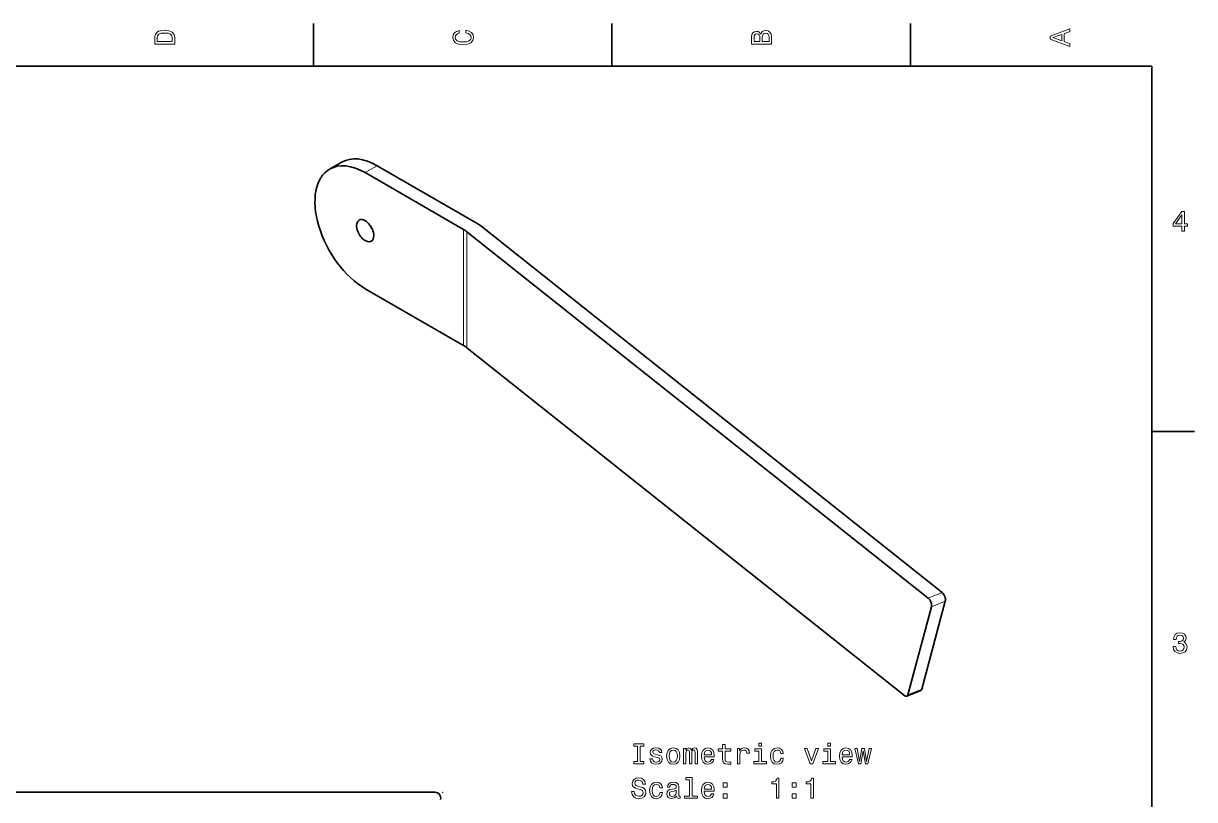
# Model space of a CAD drawing. Extents: x 0 to 420, y 0 to 297.
# Drawn here: x 211.5 to 417.5, y 158 to 294.5 of the extents above; entities that cross this region are included whole.
import ezdxf

# ---------------------------------------------------------------- set-up
doc = ezdxf.new("R2010")
doc.units = 0

msp = doc.modelspace()

# ---------------------------------------------------------------- linework, layer by layer
at = {"color": 7, "lineweight": 35, "ltscale": 0.1875}
for p, q in [((262.5, 287), (262.5, 294.5)), ((315, 287), (315, 294.5)), ((367.5, 287), (367.5, 294.5)), ((410, 222.699997), (417.5, 222.699997))]:
    msp.add_line(p, q, dxfattribs=at)
at = {"color": 7, "lineweight": 35}
for p, q in [((410, 287), (10, 287)), ((410, 10), (410, 287)), ((289.488251, 257.85965), (370.651367, 193.362991)), ((291.915283, 258.877716), (373.07843, 194.381073)), ((366.518188, 176.235046), (289.488251, 237.44722)), ((283.881348, 159.246841), (145.798386, 159.246841))]:
    msp.add_line(p, q, dxfattribs=at)
at = {"color": 7, "lineweight": 35, "ltscale": 0.061237}
msp.add_line((267.470398, 270.092133), (265.34906, 268.867401), dxfattribs=at)
at = {"color": 7, "lineweight": 13, "ltscale": 0.061237}
msp.add_line((273.720398, 269.473022), (271.59906, 268.248291), dxfattribs=at)
at = {"color": 7, "lineweight": 35, "ltscale": 0.498765}
for p, q in [((288.87677, 258.27298), (271.59906, 268.248291)), ((271.59906, 247.835861), (288.87677, 237.860565))]:
    msp.add_line(p, q, dxfattribs=at)
at = {"color": 7, "lineweight": 35, "ltscale": 0.498764}
msp.add_line((290.998108, 259.497742), (273.720398, 269.473022), dxfattribs=at)
at = {"color": 7, "lineweight": 13}
for p, q in [((288.87677, 258.27298), (288.87677, 237.860565)), ((289.488251, 257.85965), (289.488251, 237.44722))]:
    msp.add_line(p, q, dxfattribs=at)
at = {"color": 7, "lineweight": 13, "ltscale": 0.065799}
for p, q in [((370.651367, 193.362991), (373.07843, 194.381073)), ((373.640533, 192.879181), (371.21347, 191.861099))]:
    msp.add_line(p, q, dxfattribs=at)
at = {"color": 7, "lineweight": 35, "ltscale": 0.400919}
for p, q in [((371.21347, 191.861099), (367.080292, 176.366135)), ((373.640533, 192.879181), (369.507324, 177.384216))]:
    msp.add_line(p, q, dxfattribs=at)
at = {"color": 7, "lineweight": 13, "ltscale": 0.065798}
msp.add_line((369.507324, 177.384216), (367.080292, 176.366135), dxfattribs=at)
at = {"color": 7, "lineweight": 35, "ltscale": 0.065798}
msp.add_line((369.332062, 177.147461), (366.905029, 176.129379), dxfattribs=at)
at = {"color": 7, "lineweight": 13}
for points in [[(234.583206, 291.994965), (234.583206, 290.829987), (238.083206, 290.829987), (238.083206, 291.994965), (237.97226, 292.544678), (237.634354, 292.953186), (237.084641, 293.205353), (236.333206, 293.296112), (235.566635, 293.215424), (235.264038, 293.114563), (235.021973, 292.973358), (234.694153, 292.56485), (234.613464, 292.297546)], [(235.001801, 291.959656), (235.077438, 292.342957), (235.309433, 292.605194), (235.722977, 292.761536), (236.333206, 292.811951), (236.923264, 292.7565), (237.336807, 292.600159), (237.583923, 292.332855), (237.664612, 291.959656), (237.664612, 291.299011), (235.001801, 291.299011)], [(289.282074, 292.817017), (289.705688, 292.716156), (290.008301, 292.549713), (290.194885, 292.317719), (290.255402, 292.04541), (290.164642, 291.71759), (289.892303, 291.460388), (289.448486, 291.28891), (288.833221, 291.233429), (288.222992, 291.28891), (287.774139, 291.455353), (287.501801, 291.712555), (287.405975, 292.04541), (287.456421, 292.287476), (287.597626, 292.494232), (287.824585, 292.65564), (288.137268, 292.766571), (288.137268, 293.245697), (287.658142, 293.094391), (287.295044, 292.832153), (287.068085, 292.47406), (286.987396, 292.04541), (287.113495, 291.510803), (287.466492, 291.102325), (288.046478, 290.840057), (288.833221, 290.749298), (289.619965, 290.840057), (290.199951, 291.102325), (290.558014, 291.510803), (290.679047, 292.04541), (290.583221, 292.514404), (290.315918, 292.89267), (289.877167, 293.159943), (289.282074, 293.301147)], [(341.192017, 292.630402), (340.899506, 292.983429), (340.70282, 293.074219), (340.460754, 293.104462), (340.082489, 293.03891), (339.810181, 292.842224), (339.643738, 292.524506), (339.583221, 292.080688), (339.583221, 290.835022), (343.083221, 290.835022), (343.083221, 292.151306), (343.012604, 292.620331), (342.805847, 292.968292), (342.478027, 293.18515), (342.034241, 293.260803), (341.736694, 293.215424), (341.489563, 293.094391), (341.308014, 292.897705)], [(341.035675, 291.984863), (341.035675, 291.299011), (340.001801, 291.299011), (340.001801, 292.025208), (340.032074, 292.297546), (340.122833, 292.489197), (340.279175, 292.605194), (340.511169, 292.645538), (340.743164, 292.600159), (340.904541, 292.479126), (341.005402, 292.272339)], [(342.664642, 292.095825), (342.664642, 291.299011), (341.45929, 291.299011), (341.45929, 292.050446), (341.494598, 292.368164), (341.600525, 292.595093), (341.782074, 292.731262), (342.044312, 292.776672), (342.321686, 292.731262), (342.513336, 292.605194), (342.629333, 292.393372)], [(395.583221, 290.466858), (395.583221, 290.930847), (394.554413, 291.299011), (394.554413, 292.695984), (395.583221, 293.064117), (395.583221, 293.538177), (392.078186, 292.257202), (392.078186, 291.742798)], [(394.125732, 291.460388), (392.582489, 292), (394.125732, 292.539642)], [(415.277374, 257.966766), (415.731262, 257.966766), (415.731262, 258.834198), (416.23056, 258.834198), (416.23056, 259.237671), (415.731262, 259.237671), (415.731262, 261.391113), (415.272339, 261.391113), (413.739197, 259.278015), (413.739197, 258.834198), (415.277374, 258.834198)], [(414.162842, 259.237671), (415.277374, 260.806091), (415.277374, 259.237671)], [(413.729126, 184.866226), (413.729126, 184.830917), (413.809814, 184.346771), (414.046844, 183.983658), (414.420044, 183.751663), (414.914276, 183.665939), (415.438782, 183.751663), (415.832153, 183.973572), (416.08429, 184.326599), (416.175079, 184.780487), (416.134735, 185.078033), (416.023773, 185.320114), (415.842224, 185.506714), (415.600159, 185.642883), (415.927948, 185.915222), (416.043945, 186.348938), (415.968292, 186.74231), (415.751434, 187.039856), (415.398407, 187.226456), (414.914276, 187.292023), (414.460388, 187.211319), (414.112396, 186.989426), (413.885468, 186.636398), (413.809814, 186.167374), (413.809814, 186.13208), (414.258636, 186.13208), (414.299011, 186.454834), (414.430115, 186.686829), (414.641937, 186.828033), (414.939484, 186.878479), (415.201721, 186.83812), (415.393372, 186.732224), (415.509369, 186.560745), (415.554749, 186.328766), (415.509369, 186.081635), (415.388336, 185.915222), (415.176514, 185.814346), (414.889069, 185.784088), (414.692383, 185.789139), (414.692383, 185.390717), (414.939484, 185.400803), (415.257202, 185.355423), (415.494232, 185.234375), (415.635468, 185.037689), (415.685883, 184.780487), (415.630402, 184.487976), (415.484161, 184.271118), (415.252167, 184.134949), (414.944519, 184.089569), (414.626801, 184.139999), (414.394806, 184.29129), (414.248566, 184.533371), (414.193085, 184.866226)], [(319.499237, 164.677872), (318.853729, 164.677872), (318.853729, 164.254242), (320.608765, 164.254242), (320.608765, 164.677872), (319.963226, 164.677872), (319.963226, 167.330612), (320.608765, 167.330612), (320.608765, 167.754242), (318.853729, 167.754242), (318.853729, 167.330612), (319.499237, 167.330612)], [(323.049683, 165.832779), (322.621002, 165.93364), (322.303284, 166.049637), (322.197388, 166.286667), (322.227631, 166.453094), (322.333557, 166.574127), (322.505005, 166.64978), (322.752136, 166.680038), (322.989166, 166.64978), (323.175751, 166.55899), (323.296814, 166.422836), (323.347229, 166.241272), (323.780945, 166.241272), (323.780945, 166.251358), (323.705292, 166.579163), (323.498535, 166.83638), (323.175751, 166.997757), (322.752136, 167.058273), (322.323456, 166.997757), (322.010773, 166.831329), (321.814087, 166.584213), (321.753571, 166.27153), (321.79895, 165.968933), (321.940186, 165.757126), (322.17215, 165.60582), (322.510071, 165.499924), (323.004303, 165.378876), (323.306885, 165.252808), (323.387573, 165.151932), (323.417847, 165.000641), (323.372437, 164.814041), (323.251404, 164.672836), (323.054718, 164.582047), (322.79248, 164.551788), (322.515106, 164.582047), (322.313385, 164.687958), (322.177216, 164.859436), (322.121735, 165.096466), (321.693054, 165.096466), (321.763672, 164.693008), (321.970428, 164.400497), (322.298248, 164.223984), (322.752136, 164.158417), (323.226196, 164.223984), (323.574188, 164.400497), (323.78598, 164.682922), (323.861633, 165.051071), (323.806152, 165.36879), (323.649841, 165.585648), (323.392609, 165.726868)], [(324.628204, 165.60582), (324.708893, 164.990555), (324.940887, 164.536667), (325.309052, 164.254242), (325.803284, 164.158417), (326.29248, 164.254242), (326.660645, 164.531616), (326.892609, 164.985504), (326.978363, 165.60582), (326.892609, 166.2211), (326.660645, 166.680038), (326.29248, 166.957413), (325.803284, 167.058273), (325.309052, 166.957413), (324.940887, 166.674988), (324.708893, 166.2211)], [(327.618835, 164.254242), (328.027344, 164.254242), (328.027344, 166.064758), (328.052551, 166.337097), (328.128204, 166.533783), (328.244202, 166.64978), (328.395508, 166.69516), (328.516541, 166.654816), (328.597229, 166.553955), (328.637573, 166.382477), (328.65271, 166.155533), (328.65271, 164.254242), (329.03598, 164.254242), (329.03598, 166.064758), (329.061218, 166.332047), (329.136871, 166.528732), (329.257904, 166.64978), (329.40918, 166.69516), (329.530243, 166.654816), (329.610931, 166.553955), (329.661346, 166.155533), (329.661346, 164.254242), (330.069855, 164.254242), (330.069855, 166.125275), (330.044647, 166.513611), (329.963959, 166.811157), (329.802551, 166.992722), (329.540314, 167.058273), (329.232666, 166.957413), (328.995636, 166.664902), (328.809052, 166.952362), (328.496368, 167.058273), (328.208893, 166.957413), (328.012207, 166.674988), (328.012207, 166.962448), (327.618835, 166.962448)], [(331.219696, 165.479752), (332.994934, 165.479752), (332.999969, 165.686523), (332.919281, 166.266495), (332.697388, 166.700211), (332.34436, 166.962448), (331.875336, 167.058273), (331.416382, 166.957413), (331.063385, 166.674988), (330.836426, 166.216064), (330.755737, 165.61087), (330.83139, 164.990555), (331.058319, 164.536667), (331.406311, 164.254242), (331.860199, 164.158417), (332.253571, 164.223984), (332.576324, 164.395447), (332.813385, 164.667786), (332.949524, 165.030899), (332.510773, 165.030899), (332.420013, 164.829163), (332.288879, 164.677872), (331.91568, 164.556839), (331.628204, 164.612305), (331.411346, 164.788818), (331.270142, 165.076294), (331.219696, 165.464615)], [(334.462494, 166.493439), (334.462494, 165.13681), (334.492767, 164.698044), (334.633972, 164.395447), (334.916382, 164.218933), (335.395508, 164.158417), (335.919983, 164.18364), (335.919983, 164.566925), (335.536713, 164.536667), (335.188721, 164.577011), (335.002136, 164.703094), (334.921448, 164.914902), (334.906311, 165.212448), (334.906311, 166.493439), (335.919983, 166.493439), (335.919983, 166.871674), (334.906311, 166.871674), (334.906311, 167.663467), (334.462494, 167.663467), (334.462494, 166.871674), (333.695923, 166.871674), (333.695923, 166.493439)], [(337.069855, 164.254242), (337.513672, 164.254242), (337.513672, 165.802505), (337.559052, 166.175705), (337.695221, 166.443008), (337.917114, 166.604385), (338.214661, 166.659866), (338.436584, 166.624557), (338.602997, 166.523697), (338.703857, 166.352219), (338.739166, 166.120239), (339.188019, 166.120239), (339.127502, 166.528732), (338.96106, 166.821243), (338.683685, 166.997757), (338.30545, 167.058273), (338.048248, 167.017929), (337.826355, 166.917068), (337.629639, 166.74559), (337.473328, 166.513611), (337.473328, 166.962448), (337.069855, 166.962448)], [(341.311218, 167.875275), (340.842194, 167.875275), (340.842194, 167.370956), (341.311218, 167.370956)], [(344.700256, 166.064758), (345.139008, 166.064758), (345.048248, 166.468216), (344.83139, 166.78595), (344.4935, 166.982635), (344.054718, 167.058273), (343.570587, 166.957413), (343.202423, 166.674988), (342.970428, 166.216064), (342.88974, 165.600784), (342.965393, 164.990555), (343.192322, 164.536667), (343.550415, 164.254242), (344.039612, 164.158417), (344.473328, 164.23407), (344.811218, 164.445877), (345.043213, 164.778732), (345.144073, 165.222534), (344.720428, 165.222534), (344.644775, 164.940125), (344.503571, 164.728302), (344.301849, 164.597183), (344.054718, 164.556839), (343.747101, 164.622391), (343.525177, 164.824127), (343.389008, 165.151932), (343.343628, 165.615906), (343.389008, 166.069809), (343.530243, 166.397614), (343.757172, 166.59935), (344.054718, 166.669952), (344.316986, 166.624557), (344.513672, 166.50856), (344.644775, 166.316925)], [(349.859467, 164.254242), (350.328491, 164.254242), (351.316956, 166.962448), (350.858032, 166.962448), (350.096497, 164.778732), (349.319855, 166.962448), (348.855865, 166.962448)], [(353.455292, 167.875275), (352.986267, 167.875275), (352.986267, 167.370956), (353.455292, 167.370956)], [(355.507904, 165.479752), (357.283112, 165.479752), (357.288147, 165.686523), (357.207458, 166.266495), (356.985565, 166.700211), (356.632538, 166.962448), (356.163513, 167.058273), (355.70459, 166.957413), (355.351563, 166.674988), (355.124603, 166.216064), (355.043915, 165.61087), (355.119568, 164.990555), (355.346497, 164.536667), (355.694489, 164.254242), (356.148376, 164.158417), (356.541748, 164.223984), (356.864532, 164.395447), (357.101563, 164.667786), (357.237732, 165.030899), (356.79895, 165.030899), (356.708191, 164.829163), (356.577057, 164.677872), (356.203857, 164.556839), (355.916382, 164.612305), (355.699524, 164.788818), (355.558319, 165.076294), (355.507904, 165.464615)], [(358.796082, 164.254242), (359.199524, 166.553955), (359.602997, 164.254242), (360.026611, 164.254242), (360.692322, 166.962448), (360.263672, 166.962448), (359.814819, 164.66275), (359.416382, 166.962448), (358.977631, 166.962448), (358.579224, 164.66275), (358.130371, 166.962448), (357.706726, 166.962448), (358.372437, 164.254242)], [(325.082092, 165.61087), (325.127502, 166.064758), (325.268707, 166.392578), (325.495636, 166.594299), (325.803284, 166.664902), (326.105865, 166.594299), (326.332825, 166.397614), (326.47403, 166.064758), (326.524475, 165.61087), (326.47403, 165.151932), (326.332825, 164.819077), (326.105865, 164.617355), (325.803284, 164.551788), (325.495636, 164.617355), (325.268707, 164.819077), (325.127502, 165.151932)], [(331.219696, 165.852951), (331.275177, 166.200928), (331.411346, 166.45813), (331.618134, 166.614471), (331.890472, 166.669952), (332.157745, 166.614471), (332.364532, 166.45813), (332.490601, 166.200928), (332.53598, 165.852951)], [(341.296082, 164.627441), (341.296082, 166.871674), (340.156311, 166.871674), (340.156311, 166.493439), (340.852264, 166.493439), (340.852264, 164.627441), (339.944489, 164.627441), (339.944489, 164.254242), (342.213959, 164.254242), (342.213959, 164.627441)], [(353.440186, 164.627441), (353.440186, 166.871674), (352.300415, 166.871674), (352.300415, 166.493439), (352.996368, 166.493439), (352.996368, 164.627441), (352.088593, 164.627441), (352.088593, 164.254242), (354.358032, 164.254242), (354.358032, 164.627441)], [(355.507904, 165.852951), (355.563354, 166.200928), (355.699524, 166.45813), (355.906311, 166.614471), (356.17865, 166.669952), (356.445923, 166.614471), (356.65271, 166.45813), (356.778778, 166.200928), (356.824158, 165.852951)], [(318.934418, 159.362305), (318.475464, 159.362305), (318.576324, 158.827728), (318.828491, 158.434357), (319.216827, 158.197327), (319.741333, 158.111588), (320.260773, 158.192276), (320.649109, 158.414185), (320.89621, 158.762161), (320.987, 159.2211), (320.911346, 159.634644), (320.699524, 159.901932), (320.356598, 160.078445), (319.897675, 160.209579), (319.504303, 160.305389), (319.247101, 160.416351), (319.10083, 160.577728), (319.05545, 160.829895), (319.10083, 161.056839), (319.231964, 161.228302), (319.433685, 161.344299), (319.71106, 161.384644), (319.9935, 161.334213), (320.215393, 161.198044), (320.361633, 160.9711), (320.432251, 160.663467), (320.891174, 160.663467), (320.891174, 160.673553), (320.810486, 161.147614), (320.573456, 161.500641), (320.200256, 161.722549), (319.695923, 161.798187), (319.242035, 161.722549), (318.889008, 161.510727), (318.662079, 161.182922), (318.58139, 160.759293), (318.646942, 160.381042), (318.838593, 160.12384), (319.141174, 159.952362), (319.554718, 159.821243), (319.963226, 159.705246), (320.270874, 159.594299), (320.457458, 159.432922), (320.52301, 159.17067), (320.462494, 158.903381), (320.306152, 158.701645), (320.069122, 158.575562), (319.761505, 158.535217), (319.418549, 158.590698), (319.156311, 158.752075), (318.989868, 159.014328)], [(323.44809, 160.017929), (323.886871, 160.017929), (323.796082, 160.421387), (323.579224, 160.73912), (323.241333, 160.935806), (322.802551, 161.011444), (322.31842, 160.910583), (321.950256, 160.628159), (321.718262, 160.169235), (321.637573, 159.553955), (321.713226, 158.943726), (321.940186, 158.489838), (322.298248, 158.207413), (322.787445, 158.111588), (323.221161, 158.187241), (323.559052, 158.399048), (323.791046, 158.731903), (323.891907, 159.175705), (323.468262, 159.175705), (323.392609, 158.893295), (323.251404, 158.681473), (323.049683, 158.550354), (322.802551, 158.51001), (322.494934, 158.575562), (322.27301, 158.777298), (322.136871, 159.105103), (322.091461, 159.569092), (322.136871, 160.02298), (322.278076, 160.350784), (322.505005, 160.552521), (322.802551, 160.623123), (323.064819, 160.577728), (323.261505, 160.461731), (323.392609, 160.270096)], [(326.368134, 158.56044), (326.368134, 158.545303), (326.393341, 158.37384), (326.468994, 158.252808), (326.786713, 158.156982), (327.033844, 158.197327), (327.033844, 158.540268), (326.927917, 158.525131), (326.786713, 158.590698), (326.761505, 158.792435), (326.761505, 160.194443), (326.700989, 160.552521), (326.524475, 160.804672), (326.216827, 160.955978), (325.783112, 161.011444), (325.359467, 160.950928), (325.046814, 160.779465), (324.850128, 160.512161), (324.784546, 160.159149), (324.784546, 160.128876), (325.182953, 160.128876), (325.218262, 160.340698), (325.329224, 160.491989), (325.510773, 160.582779), (325.767975, 160.618073), (326.015106, 160.592865), (326.19162, 160.517212), (326.297516, 160.386093), (326.332825, 160.204529), (326.312653, 159.992722), (326.231964, 159.88681), (326.030243, 159.83638), (325.651978, 159.796036), (325.218262, 159.705246), (324.910645, 159.543869), (324.729065, 159.291702), (324.673615, 158.918503), (324.72403, 158.585648), (324.880371, 158.338531), (325.132538, 158.18219), (325.48053, 158.126724), (325.949524, 158.232635)], [(328.677917, 161.455246), (328.677917, 158.580612), (327.765106, 158.580612), (327.765106, 158.207413), (330.02951, 158.207413), (330.02951, 158.580612), (329.121735, 158.580612), (329.121735, 161.828445), (327.981964, 161.828445), (327.981964, 161.455246)], [(331.219696, 159.432922), (332.994934, 159.432922), (332.999969, 159.639694), (332.919281, 160.219666), (332.697388, 160.653381), (332.34436, 160.915619), (331.875336, 161.011444), (331.416382, 160.910583), (331.063385, 160.628159), (330.836426, 160.169235), (330.755737, 159.564041), (330.83139, 158.943726), (331.058319, 158.489838), (331.406311, 158.207413), (331.860199, 158.111588), (332.253571, 158.177155), (332.576324, 158.348618), (332.813385, 158.620956), (332.949524, 158.98407), (332.510773, 158.98407), (332.420013, 158.782333), (332.288879, 158.631042), (331.91568, 158.51001), (331.628204, 158.565475), (331.411346, 158.741989), (331.270142, 159.029465), (331.219696, 159.417786)], [(334.563385, 160.164185), (335.259338, 160.164185), (335.259338, 160.915619), (334.563385, 160.915619)], [(343.92865, 158.207413), (344.387573, 158.207413), (344.387573, 161.732635), (344.044647, 161.732635), (343.953857, 161.424988), (343.772308, 161.218216), (343.494934, 161.097183), (343.111633, 161.056839), (343.111633, 160.698761), (343.92865, 160.698761)], [(346.707458, 160.164185), (347.403442, 160.164185), (347.403442, 160.915619), (346.707458, 160.915619)], [(350.000702, 158.207413), (350.459625, 158.207413), (350.459625, 161.732635), (350.116699, 161.732635), (350.025909, 161.424988), (349.84436, 161.218216), (349.566956, 161.097183), (349.183685, 161.056839), (349.183685, 160.698761), (350.000702, 160.698761)], [(326.317688, 159.155533), (326.257172, 158.893295), (326.095795, 158.691559), (325.853729, 158.56044), (325.556152, 158.515045), (325.364532, 158.540268), (325.228363, 158.620956), (325.142609, 158.762161), (325.117401, 158.958847), (325.137573, 159.135361), (325.218262, 159.261444), (325.541046, 159.402664), (325.949524, 159.463181), (326.317688, 159.584213)], [(331.219696, 159.806122), (331.275177, 160.154099), (331.411346, 160.411301), (331.618134, 160.567642), (331.890472, 160.623123), (332.157745, 160.567642), (332.364532, 160.411301), (332.490601, 160.154099), (332.53598, 159.806122)], [(334.563385, 158.207413), (335.259338, 158.207413), (335.259338, 158.958847), (334.563385, 158.958847)], [(346.707458, 158.207413), (347.403442, 158.207413), (347.403442, 158.958847), (346.707458, 158.958847)]]:
    msp.add_lwpolyline(points, close=True, dxfattribs=at)
at = {"color": 7, "lineweight": 35}
msp.add_arc((283.881348, 158.246841), 1, 343.000001, 90.000003, dxfattribs=at)
for centre, major_axis, ratio, start_param, end_param in [((273.720398, 259.266815), (-6.25, 10.825317), 0.57735, 5.4977871438, 6.2831853072), ((271.59906, 258.042084), (-6.25, 10.825317), 0.57735, 0, 2.3561944902), ((271.59906, 258.042084), (-6.25, 10.825317), 0.57735, 5.4977871438, 6.2831853072), ((271.59906, 258.042084), (-1.075012, 1.861954), 0.57735, 0, 3.1415926536), ((271.59906, 258.042084), (-1.075012, 1.861954), 0.57735, 3.926990817, 6.2831853072), ((273.720398, 259.266815), (-1.075012, 1.861954), 0.57735, 1.4071568835, 1.7344370374), ((284.634155, 255.823486), (-6, 0), 0.57735, 3.7699111843, 3.926990817), ((284.634155, 255.823486), (-9, 0), 0.57735, 3.7699111843, 3.926990817), ((271.59906, 258.042084), (-1.075012, 1.861954), 0.57735, 3.1415926536, 3.926990817), ((284.634155, 235.411072), (-6, 0), 0.57735, 3.7699111843, 3.926990817), ((373.07843, 193.564575), (-0.38681, 0.92215), 0.479925, 3.6974014911, 5.5649037907), ((370.651367, 192.546494), (-0.38681, 0.92215), 0.479925, 3.6974014911, 5.5649037907), ((368.945251, 178.069611), (-0.38681, 0.92215), 0.479925, 3.1416202651, 3.6974014911), ((366.518188, 177.051529), (-0.38681, 0.92215), 0.479925, 2.4233111371, 3.1416202651), ((366.518188, 177.051529), (-0.38681, 0.92215), 0.479925, 3.1416202651, 3.6974014911)]:
    msp.add_ellipse(centre, major_axis=major_axis, ratio=ratio, start_param=start_param, end_param=end_param, dxfattribs=at)
at = {"color": 7, "lineweight": 5}
msp.add_point((285.232788, 159.246841), dxfattribs=at)

doc.saveas('drawing.dxf')
